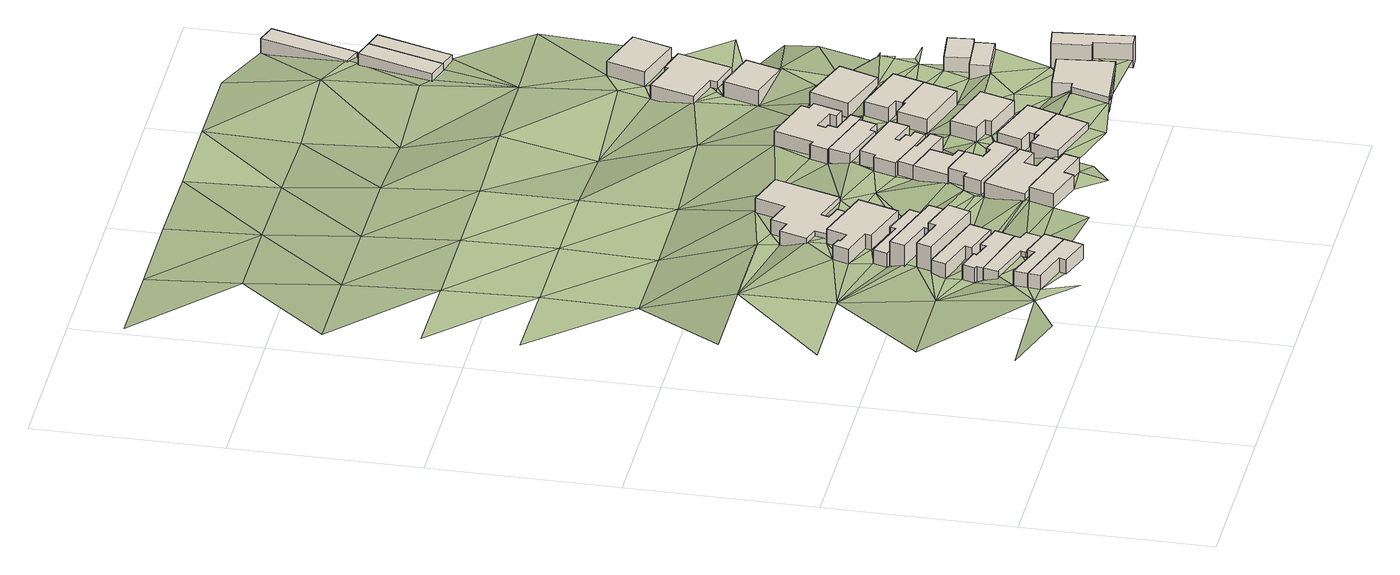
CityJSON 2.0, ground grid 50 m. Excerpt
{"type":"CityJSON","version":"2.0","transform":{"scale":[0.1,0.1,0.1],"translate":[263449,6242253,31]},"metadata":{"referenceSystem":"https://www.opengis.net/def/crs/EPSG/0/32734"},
"CityObjects":{
"building1":{"type":"Building","attributes":{"address":"Milan Street Walmer Estate Cape Town","building":"house","building:levels":1,"building_height":4.1,"plus_code":"4FRW3C8R+HFH","ground_height":52.7,"roof_height":56.8},"geometry":[{"type":"Solid","lod":"1","boundaries":[[[[0,1,2,3]],[[1,4,5,2]],[[4,6,7,5]],[[6,8,9,7]],[[8,10,11,9]],[[10,0,3,11]],[[3,2,5,7,9,11]],[[10,8,6,4,1,0]]]]}]},
"building2":{"type":"Building","attributes":{"address":"Milan Street Walmer Estate Cape Town","building":"house","building:levels":1,"building_height":4.1,"plus_code":"4FRW3C8R+HGM","ground_height":52.7,"roof_height":56.8},"geometry":[{"type":"Solid","lod":"1","boundaries":[[[[1,12,13,2]],[[12,14,15,13]],[[14,16,17,15]],[[16,18,19,17]],[[18,4,5,19]],[[4,1,2,5]],[[2,13,15,17,19,5]],[[4,18,16,14,12,1]]]]}]},
"building3":{"type":"Building","attributes":{"address":"Milan Street Walmer Estate Cape Town","building":"house","building:levels":1,"building_height":4.1,"plus_code":"4FRW3C8R+JG7","ground_height":49.85,"roof_height":53.95},"geometry":[{"type":"Solid","lod":"1","boundaries":[[[[20,21,22,23]],[[21,24,25,22]],[[24,26,27,25]],[[26,28,29,27]],[[28,30,31,29]],[[30,32,33,31]],[[32,34,35,33]],[[34,20,23,35]],[[23,22,25,27,29,31,33,35]],[[34,32,30,28,26,24,21,20]]]]}]},
"building4":{"type":"Building","attributes":{"address":"Milan Street Walmer Estate Cape Town","building":"house","building:levels":1,"building_height":4.1,"plus_code":"4FRW3C8R+JGM","ground_height":49.85,"roof_height":53.95},"geometry":[{"type":"Solid","lod":"1","boundaries":[[[[21,20,23,22]],[[20,36,37,23]],[[36,38,39,37]],[[38,40,41,39]],[[40,42,43,41]],[[42,44,45,43]],[[44,46,47,45]],[[46,48,49,47]],[[48,50,51,49]],[[50,21,22,51]],[[22,23,37,39,41,43,45,47,49,51]],[[50,48,46,44,42,40,38,36,20,21]]]]}]},
"building5":{"type":"Building","attributes":{"address":"16 Milan Street Walmer Estate Cape Town","building":"house","building:levels":1,"building_height":4.1,"plus_code":"4FRW3C8R+MG7","ground_height":49.85,"roof_height":53.95},"geometry":[{"type":"Solid","lod":"1","boundaries":[[[[52,53,54,55]],[[53,56,57,54]],[[56,58,59,57]],[[58,60,61,59]],[[60,62,63,61]],[[62,52,55,63]],[[55,54,57,59,61,63]],[[62,60,58,56,53,52]]]]}]},
"building6":{"type":"Building","attributes":{"address":"14 Milan Street Walmer Estate Cape Town","building":"house","building:levels":2,"building_height":6.9,"plus_code":"4FRW3C8R+MGH","ground_height":50.79,"roof_height":57.69},"geometry":[{"type":"Solid","lod":"1","boundaries":[[[[64,65,66,67]],[[65,68,69,66]],[[68,70,71,69]],[[70,72,73,71]],[[72,74,75,73]],[[74,64,67,75]],[[67,66,69,71,73,75]],[[74,72,70,68,65,64]]]]}]},
"building7":{"type":"Building","attributes":{"address":"12 Milan Street Walmer Estate Cape Town","building":"house","building:levels":2,"building_height":6.9,"plus_code":"4FRW3C8R+PG4","ground_height":49.17,"roof_height":56.07},"geometry":[{"type":"Solid","lod":"1","boundaries":[[[[76,77,78,79]],[[77,80,81,78]],[[80,82,83,81]],[[82,84,85,83]],[[84,86,87,85]],[[86,76,79,87]],[[79,78,81,83,85,87]],[[86,84,82,80,77,76]]]]}]},
"building8":{"type":"Building","attributes":{"address":"10 Milan Street Walmer Estate Cape Town","building":"house","building:levels":1,"building_height":4.1,"plus_code":"4FRW3C8R+PH7","ground_height":49.17,"roof_height":53.27},"geometry":[{"type":"Solid","lod":"1","boundaries":[[[[76,86,88,89]],[[86,90,91,88]],[[90,92,93,91]],[[92,94,95,93]],[[94,96,97,95]],[[96,98,99,97]],[[98,76,89,99]],[[89,88,91,93,95,97,99]],[[98,96,94,92,90,86,76]]]]}]},
"building9":{"type":"Building","attributes":{"address":"8 Milan Street Woodstock Cape Town","building":"house","building:levels":1,"building_height":4.1,"plus_code":"4FRW3C8R+QH2","ground_height":49.17,"roof_height":53.27},"geometry":[{"type":"Solid","lod":"1","boundaries":[[[[100,101,102,103]],[[101,104,105,102]],[[104,106,107,105]],[[106,108,109,107]],[[108,110,111,109]],[[110,112,113,111]],[[112,114,115,113]],[[114,116,117,115]],[[116,118,119,117]],[[118,100,103,119]],[[103,102,105,107,109,111,113,115,117,119]],[[118,116,114,112,110,108,106,104,101,100]]]]}]},
"building10":{"type":"Building","attributes":{"address":"21 Milan Street Walmer Estate Cape Town","building":"house","building:levels":1,"building_height":4.1,"plus_code":"4FRW3C8R+JJ5","ground_height":54.05,"roof_height":58.15},"geometry":[{"type":"Solid","lod":"1","boundaries":[[[[120,121,122,123]],[[121,124,125,122]],[[124,126,127,125]],[[126,128,129,127]],[[128,130,131,129]],[[130,120,123,131]],[[123,122,125,127,129,131]],[[130,128,126,124,121,120]]]]}]},
"building11":{"type":"Building","attributes":{"address":"6 Milan Street Walmer Estate Cape Town","building":"house","building:levels":1,"building_height":4.1,"plus_code":"4FRW3C8R+RH8","ground_height":46.13,"roof_height":50.23},"geometry":[{"type":"Solid","lod":"1","boundaries":[[[[132,133,134,135]],[[133,136,137,134]],[[136,138,139,137]],[[138,140,141,139]],[[140,142,143,141]],[[142,144,145,143]],[[144,146,147,145]],[[146,148,149,147]],[[148,150,151,149]],[[150,152,153,151]],[[152,154,155,153]],[[154,156,157,155]],[[156,158,159,157]],[[158,132,135,159]],[[135,134,137,139,141,143,145,147,149,151,153,155,157,159]],[[158,156,154,152,150,148,146,144,142,140,138,136,133,132]]]]}]},
"building12":{"type":"Building","attributes":{"address":"19 Milan Street Walmer Estate Cape Town","building":"house","building:levels":1,"building_height":4.1,"plus_code":"4FRW3C8R+JMJ","ground_height":51.36,"roof_height":55.46},"geometry":[{"type":"Solid","lod":"1","boundaries":[[[[160,161,162,163]],[[161,164,165,162]],[[164,166,167,165]],[[166,168,169,167]],[[168,170,171,169]],[[170,172,173,171]],[[172,174,175,173]],[[174,160,163,175]],[[163,162,165,167,169,171,173,175]],[[174,172,170,168,166,164,161,160]]]]}]},
"building13":{"type":"Building","attributes":{"address":"17 Milan Street Walmer Estate Cape Town","building":"house","building:levels":1,"building_height":4.1,"plus_code":"4FRW3C8R+MMF","ground_height":51.36,"roof_height":55.46},"geometry":[{"type":"Solid","lod":"1","boundaries":[[[[176,177,178,179]],[[177,180,181,178]],[[180,182,183,181]],[[182,184,185,183]],[[184,186,187,185]],[[186,188,189,187]],[[188,190,191,189]],[[190,192,193,191]],[[192,194,195,193]],[[194,176,179,195]],[[179,178,181,183,185,187,189,191,193,195]],[[194,192,190,188,186,184,182,180,177,176]]]]}]},
"building14":{"type":"Building","attributes":{"address":"15 Milan Street Walmer Estate Cape Town","building":"house","building:levels":1,"building_height":4.1,"plus_code":"4FRW3C8R+PM9","ground_height":49.31,"roof_height":53.41},"geometry":[{"type":"Solid","lod":"1","boundaries":[[[[196,197,198,199]],[[197,200,201,198]],[[200,202,203,201]],[[202,204,205,203]],[[204,206,207,205]],[[206,208,209,207]],[[208,196,199,209]],[[199,198,201,203,205,207,209]],[[208,206,204,202,200,197,196]]]]}]},
"building15":{"type":"Building","attributes":{"address":"13 Milan Street Walmer Estate Cape Town","building":"house","building:levels":1,"building_height":4.1,"plus_code":"4FRW3C8R+PPF","ground_height":49.31,"roof_height":53.41},"geometry":[{"type":"Solid","lod":"1","boundaries":[[[[196,208,209,199]],[[208,210,211,209]],[[210,212,213,211]],[[212,214,215,213]],[[214,216,217,215]],[[216,218,219,217]],[[218,196,199,219]],[[199,209,211,213,215,217,219]],[[218,216,214,212,210,208,196]]]]}]},
"building16":{"type":"Building","attributes":{"address":"68 Ravenscraig Road Walmer Estate Cape Town","building":"house","building:levels":1,"building_height":4.1,"plus_code":"4FRW3C8R+JQ6","ground_height":51.64,"roof_height":55.74},"geometry":[{"type":"Solid","lod":"1","boundaries":[[[[220,221,222,223]],[[221,224,225,222]],[[224,226,227,225]],[[226,228,229,227]],[[228,230,231,229]],[[230,220,223,231]],[[223,222,225,227,229,231]],[[230,228,226,224,221,220]]]]}]},
"building17":{"type":"Building","attributes":{"address":"9 Milan Street Walmer Estate Cape Town","building":"house","building:levels":1,"building_height":4.1,"plus_code":"4FRW3C8R+QP8","ground_height":49.31,"roof_height":53.41},"geometry":[{"type":"Solid","lod":"1","boundaries":[[[[218,216,217,219]],[[216,232,233,217]],[[232,234,235,233]],[[234,236,237,235]],[[236,238,239,237]],[[238,240,241,239]],[[240,242,243,241]],[[242,244,245,243]],[[244,246,247,245]],[[246,248,249,247]],[[248,250,251,249]],[[250,252,253,251]],[[252,254,255,253]],[[254,218,219,255]],[[219,217,233,235,237,239,241,243,245,247,249,251,253,255]],[[254,252,250,248,246,244,242,240,238,236,234,232,216,218]]]]}]},
"building18":{"type":"Building","attributes":{"address":"66 Ravenscraig Road Walmer Estate Cape Town","building":"house","building:levels":1,"building_height":4.1,"plus_code":"4FRW3C8R+JQV","ground_height":51.64,"roof_height":55.74},"geometry":[{"type":"Solid","lod":"1","boundaries":[[[[220,256,257,223]],[[256,258,259,257]],[[258,260,261,259]],[[260,262,263,261]],[[262,221,222,263]],[[221,220,223,222]],[[223,257,259,261,263,222]],[[221,262,260,258,256,220]]]]}]},
"building19":{"type":"Building","attributes":{"address":"7 Milan Street Walmer Estate Cape Town","building":"house","building:levels":1,"building_height":4.1,"plus_code":"4FRW3C8R+QPX","ground_height":47.91,"roof_height":52.01},"geometry":[{"type":"Solid","lod":"1","boundaries":[[[[264,265,266,267]],[[265,268,269,266]],[[268,270,271,269]],[[270,272,273,271]],[[272,274,275,273]],[[274,264,267,275]],[[267,266,269,271,273,275]],[[274,272,270,268,265,264]]]]}]},
"building20":{"type":"Building","attributes":{"address":"64 Ravenscraig Road Walmer Estate Cape Town","building":"house","building:levels":1,"building_height":4.1,"plus_code":"4FRW3C8R+MQQ","ground_height":51.64,"roof_height":55.74},"geometry":[{"type":"Solid","lod":"1","boundaries":[[[[276,277,278,279]],[[277,280,281,278]],[[280,282,283,281]],[[282,284,285,283]],[[284,286,287,285]],[[286,276,279,287]],[[279,278,281,283,285,287]],[[286,284,282,280,277,276]]]]}]},
"building21":{"type":"Building","attributes":{"address":"5 Milan Street Walmer Estate Cape Town","building":"house","building:levels":1,"building_height":4.1,"plus_code":"4FRW3C8R+RQM","ground_height":47.91,"roof_height":52.01},"geometry":[{"type":"Solid","lod":"1","boundaries":[[[[264,274,275,267]],[[274,288,289,275]],[[288,290,291,289]],[[290,292,293,291]],[[292,294,295,293]],[[294,296,297,295]],[[296,298,299,297]],[[298,300,301,299]],[[300,302,303,301]],[[302,304,305,303]],[[304,306,307,305]],[[306,308,309,307]],[[308,310,311,309]],[[310,312,313,311]],[[312,314,315,313]],[[314,316,317,315]],[[316,318,319,317]],[[318,264,267,319]],[[267,275,289,291,293,295,297,299,301,303,305,307,309,311,313,315,317,319]],[[318,316,314,312,310,308,306,304,302,300,298,296,294,292,290,288,274,264]]]]}]},
"building22":{"type":"Building","attributes":{"address":"62 Ravenscraig Road Walmer Estate Cape Town","building":"house","building:levels":1,"building_height":4.1,"plus_code":"4FRW3C8R+PRM","ground_height":49.87,"roof_height":53.97},"geometry":[{"type":"Solid","lod":"1","boundaries":[[[[320,321,322,323]],[[321,324,325,322]],[[324,326,327,325]],[[326,328,329,327]],[[328,330,331,329]],[[330,320,323,331]],[[323,322,325,327,329,331]],[[330,328,326,324,321,320]]]]}]},
"building23":{"type":"Building","attributes":{"address":"51 Lever Street Walmer Estate Cape Town","building":"house","building:levels":1,"building_height":4.1,"plus_code":"4FRW3C8R+HVW","ground_height":51.94,"roof_height":56.04},"geometry":[{"type":"Solid","lod":"1","boundaries":[[[[332,333,334,335]],[[333,336,337,334]],[[336,338,339,337]],[[338,340,341,339]],[[340,342,343,341]],[[342,332,335,343]],[[335,334,337,339,341,343]],[[342,340,338,336,333,332]]]]}]},
"building24":{"type":"Building","attributes":{"address":"60 Ravenscraig Road Walmer Estate Cape Town","building":"house","building:levels":1,"building_height":4.1,"plus_code":"4FRW3C8R+QRG","ground_height":49.87,"roof_height":53.97},"geometry":[{"type":"Solid","lod":"1","boundaries":[[[[321,320,323,322]],[[320,344,345,323]],[[344,346,347,345]],[[346,348,349,347]],[[348,350,351,349]],[[350,321,322,351]],[[322,323,345,347,349,351]],[[350,348,346,344,320,321]]]]}]},
"building25":{"type":"Building","attributes":{"address":"3 Chester Road Walmer Estate Cape Town","building":"house","building:levels":1,"building_height":4.1,"plus_code":"4FRW3C8R+RR9","ground_height":47.91,"roof_height":52.01},"geometry":[{"type":"Solid","lod":"1","boundaries":[[[[352,353,354,355]],[[353,356,357,354]],[[356,358,359,357]],[[358,352,355,359]],[[355,354,357,359]],[[358,356,353,352]]]]}]},
"building26":{"type":"Building","attributes":{"address":"49 Lever Street Walmer Estate Cape Town","building":"house","building:levels":2,"building_height":6.9,"plus_code":"4FRW3C8R+JWG","ground_height":52.29,"roof_height":59.19},"geometry":[{"type":"Solid","lod":"1","boundaries":[[[[360,361,362,363]],[[361,364,365,362]],[[364,366,367,365]],[[366,368,369,367]],[[368,370,371,369]],[[370,360,363,371]],[[363,362,365,367,369,371]],[[370,368,366,364,361,360]]]]}]},
"building27":{"type":"Building","attributes":{"address":"57 Ravenscraig Road Walmer Estate Cape Town","building":"house","building:levels":1,"building_height":4.1,"plus_code":"4FRW3C8R+PW3","ground_height":49.82,"roof_height":53.92},"geometry":[{"type":"Solid","lod":"1","boundaries":[[[[372,373,374,375]],[[373,376,377,374]],[[376,378,379,377]],[[378,380,381,379]],[[380,372,375,381]],[[375,374,377,379,381]],[[380,378,376,373,372]]]]}]},
"building28":{"type":"Building","attributes":{"address":"55 Ravenscraig Road Walmer Estate Cape Town","building":"house","building:levels":1,"building_height":4.1,"plus_code":"4FRW3C8R+PWG","ground_height":49.82,"roof_height":53.92},"geometry":[{"type":"Solid","lod":"1","boundaries":[[[[382,383,384,385]],[[383,372,375,384]],[[372,380,381,375]],[[380,386,387,381]],[[386,388,389,387]],[[388,382,385,389]],[[385,384,375,381,387,389]],[[388,386,380,372,383,382]]]]}]},
"building29":{"type":"Building","attributes":{"address":"58 Ravenscraig Road Walmer Estate Cape Town","building":"house","building:levels":1,"building_height":4.1,"plus_code":"4FRW3C8R+WV4","ground_height":44.05,"roof_height":48.15},"geometry":[{"type":"Solid","lod":"1","boundaries":[[[[390,391,392,393]],[[391,394,395,392]],[[394,396,397,395]],[[396,390,393,397]],[[393,392,395,397]],[[396,394,391,390]]]]}]},
"building30":{"type":"Building","attributes":{"address":"56 Ravenscraig Road Walmer Estate Cape Town","building":"house","building:levels":1,"building_height":4.1,"plus_code":"4FRW3C8R+XV8","ground_height":41.52,"roof_height":45.62},"geometry":[{"type":"Solid","lod":"1","boundaries":[[[[398,399,400,401]],[[399,402,403,400]],[[402,404,405,403]],[[404,406,407,405]],[[406,408,409,407]],[[408,410,411,409]],[[410,412,413,411]],[[412,398,401,413]],[[401,400,403,405,407,409,411,413]],[[412,410,408,406,404,402,399,398]]]]}]},
"building31":{"type":"Building","attributes":{"address":"54 Ravenscraig Road Walmer Estate Cape Town","building":"house","building:levels":1,"building_height":4.1,"plus_code":"4FRW3C9R+2W7","ground_height":41.52,"roof_height":45.62},"geometry":[{"type":"Solid","lod":"1","boundaries":[[[[414,415,416,417]],[[415,418,419,416]],[[418,420,421,419]],[[420,414,417,421]],[[417,416,419,421]],[[420,418,415,414]]]]}]},
"building32":{"type":"Building","attributes":{"address":"18 High Street Woodstock Cape Town","building":"house","building:levels":1,"building_height":4.1,"plus_code":"4FRW3C9R+6WF","ground_height":34.87,"roof_height":38.97},"geometry":[{"type":"Solid","lod":"1","boundaries":[[[[422,423,424,425]],[[423,426,427,424]],[[426,428,429,427]],[[428,422,425,429]],[[425,424,427,429]],[[428,426,423,422]]]]}]},
"building33":{"type":"Building","attributes":{"address":"16 High Street Woodstock Cape Town","building":"house","building:levels":1,"building_height":4.1,"plus_code":"4FRW3C9R+6WG","ground_height":34.87,"roof_height":38.97},"geometry":[{"type":"Solid","lod":"1","boundaries":[[[[423,422,425,424]],[[422,430,431,425]],[[430,432,433,431]],[[432,423,424,433]],[[424,425,431,433]],[[432,430,422,423]]]]}]},
"building34":{"type":"Building","attributes":{"address":"40 Upper Warwick Street Woodstock Cape Town","building":"house","building:levels":1,"building_height":4.1,"plus_code":"4FRW3C9R+8W9","ground_height":31.88,"roof_height":35.98},"geometry":[{"type":"Solid","lod":"1","boundaries":[[[[434,435,436,437]],[[435,438,439,436]],[[438,440,441,439]],[[440,434,437,441]],[[437,436,439,441]],[[440,438,435,434]]]]}]},
"terrain1":{"type":"TINRelief","geometry":[{"type":"CompositeSurface","lod":"1","boundaries":[[[442,443,444]],[[442,445,446]],[[447,446,445]],[[448,6,442]],[[442,6,4]],[[18,442,4]],[[442,18,445]],[[449,450,447]],[[18,48,445]],[[451,6,452]],[[453,48,18]],[[18,454,453]],[[46,445,48]],[[53,445,46]],[[455,454,18]],[[453,21,48]],[[447,445,70]],[[445,53,72]],[[50,48,21]],[[456,449,457]],[[445,72,70]],[[458,453,454]],[[459,53,46]],[[70,460,447]],[[454,461,458]],[[447,460,98]],[[454,462,461]],[[459,463,53]],[[449,447,110]],[[447,98,96]],[[459,464,465]],[[96,112,447]],[[466,459,465]],[[459,466,463]],[[110,447,112]],[[461,462,467]],[[468,457,469]],[[460,76,98]],[[462,470,467]],[[466,465,471]],[[70,65,460]],[[471,472,466]],[[68,65,70]],[[473,467,470]],[[460,65,474]],[[475,476,477]],[[112,96,116]],[[110,478,449]],[[472,471,479]],[[479,475,477]],[[449,480,457]],[[481,469,482]],[[116,114,112]],[[96,94,116]],[[108,106,104]],[[467,120,477]],[[110,108,101]],[[144,449,478]],[[108,104,101]],[[120,467,473]],[[110,101,478]],[[116,94,92]],[[130,479,477]],[[449,144,480]],[[472,479,483]],[[469,457,484]],[[74,472,483]],[[118,116,92]],[[485,482,486]],[[120,130,477]],[[487,478,101]],[[478,487,488]],[[484,457,480]],[[483,479,130]],[[90,118,92]],[[74,160,64]],[[101,489,487]],[[490,485,486]],[[74,483,160]],[[491,492,64]],[[482,469,493]],[[140,480,144]],[[144,142,140]],[[487,489,494]],[[90,492,180]],[[493,469,484]],[[491,64,160]],[[118,90,495]],[[496,497,498]],[[499,483,130]],[[492,491,180]],[[140,500,480]],[[497,494,489]],[[500,484,480]],[[501,486,482]],[[118,495,489]],[[490,502,503]],[[126,124,121]],[[182,491,160]],[[498,497,504]],[[504,497,489]],[[121,505,126]],[[90,180,176]],[[500,140,506]],[[491,182,180]],[[482,493,501]],[[495,90,176]],[[483,499,507]],[[504,489,495]],[[126,505,508]],[[160,509,182]],[[177,176,180]],[[510,126,508]],[[126,510,499]],[[493,484,511]],[[507,499,510]],[[490,486,512]],[[513,170,514]],[[500,511,484]],[[486,501,515]],[[495,176,196]],[[504,495,252]],[[516,507,510]],[[517,182,509]],[[513,518,170]],[[513,507,516]],[[254,495,196]],[[516,518,513]],[[490,512,502]],[[252,495,254]],[[512,486,515]],[[516,226,518]],[[511,500,519]],[[218,254,196]],[[520,521,522]],[[521,520,523]],[[518,226,509]],[[318,519,504]],[[252,524,504]],[[516,510,525]],[[526,501,493]],[[226,517,509]],[[527,522,521]],[[318,504,524]],[[226,260,517]],[[527,521,528]],[[528,517,260]],[[511,526,493]],[[529,530,531]],[[260,226,221]],[[252,250,532]],[[221,226,224]],[[516,525,533]],[[260,258,528]],[[524,252,532]],[[527,528,280]],[[527,280,531]],[[262,260,221]],[[534,529,531]],[[535,528,258]],[[515,501,536]],[[519,318,316]],[[535,280,528]],[[512,537,502]],[[531,280,534]],[[511,519,312]],[[538,539,540]],[[264,318,524]],[[535,258,284]],[[532,541,524]],[[536,501,526]],[[538,540,542]],[[284,280,535]],[[316,312,519]],[[543,544,545]],[[277,534,280]],[[280,284,282]],[[542,534,277]],[[546,547,544]],[[547,538,542]],[[548,533,525]],[[545,544,549]],[[550,284,258]],[[532,551,541]],[[544,547,549]],[[542,328,547]],[[542,277,328]],[[312,316,314]],[[552,533,548]],[[328,549,547]],[[511,553,526]],[[515,554,512]],[[536,555,515]],[[550,556,284]],[[511,312,553]],[[541,557,558]],[[557,541,551]],[[549,328,326]],[[326,551,549]],[[277,559,328]],[[550,552,560]],[[298,296,294]],[[548,560,552]],[[551,348,557]],[[554,515,555]],[[302,294,292]],[[326,348,551]],[[561,562,557]],[[561,557,348]],[[300,298,294]],[[563,536,526]],[[564,537,512]],[[292,290,302]],[[333,556,550]],[[294,302,300]],[[348,326,321]],[[324,321,326]],[[550,560,333]],[[348,346,561]],[[559,565,328]],[[561,346,290]],[[302,290,304]],[[348,321,566]],[[553,563,526]],[[310,553,312]],[[304,290,346]],[[556,567,559]],[[567,556,333]],[[568,548,569]],[[333,560,570]],[[554,564,512]],[[346,356,304]],[[304,356,306]],[[536,571,555]],[[310,308,306]],[[356,572,306]],[[563,571,536]],[[310,306,572]],[[565,559,573]],[[559,567,573]],[[356,346,574]],[[567,333,332]],[[568,569,575]],[[310,396,553]],[[576,565,577]],[[346,578,574]],[[310,572,396]],[[563,553,579]],[[332,361,567]],[[578,576,580]],[[573,577,565]],[[567,361,573]],[[554,555,581]],[[332,568,582]],[[568,575,583]],[[571,584,555]],[[583,582,568]],[[580,576,585]],[[579,553,396]],[[332,582,361]],[[585,576,577]],[[572,586,396]],[[578,580,587]],[[572,588,586]],[[581,555,584]],[[587,574,578]],[[577,589,585]],[[590,573,361]],[[587,580,585]],[[591,571,563]],[[579,406,563]],[[564,554,592]],[[396,394,579]],[[396,586,593]],[[574,594,588]],[[587,595,574]],[[593,586,588]],[[585,382,587]],[[406,591,563]],[[596,579,394]],[[574,595,594]],[[592,554,581]],[[597,579,596]],[[596,394,598]],[[571,599,584]],[[587,600,595]],[[597,596,598]],[[594,601,588]],[[587,602,600]],[[394,391,598]],[[603,594,595]],[[591,599,571]],[[604,593,588]],[[594,605,601]],[[588,601,604]],[[406,420,591]],[[391,606,598]],[[406,404,420]],[[420,404,402]],[[593,607,391]],[[418,591,420]],[[608,581,584]],[[599,609,584]],[[599,591,418]],[[604,607,593]],[[610,420,402]],[[606,391,611]],[[581,608,592]],[[402,612,610]],[[608,584,609]],[[606,611,612]],[[613,609,599]],[[613,599,614]],[[418,615,599]],[[616,614,599]],[[617,592,608]],[[418,618,615]],[[619,609,613]],[[616,599,615]],[[609,619,608]],[[620,608,619]],[[621,620,619]],[[617,608,438]],[[608,620,438]],[[423,621,619]],[[622,621,423]]]}]}
},
"vertices":[
[475,27,217],[491,79,217],[491,79,258],[475,27,258],[310,135,217],[310,135,258],[306,101,217],[306,101,258],[399,73,217],[399,73,258],[393,54,217],[393,54,258],
[507,131,217],[507,131,258],[421,158,217],[421,158,258],[416,138,217],[416,138,258],[314,172,217],[314,172,258],
[530,211,188],[361,258,188],[361,258,230],[530,211,230],[351,218,188],[351,218,230],[460,182,188],[460,182,230],[455,169,188],[455,169,230],[541,145,188],[541,145,230],[553,187,188],[553,187,230],[525,196,188],[525,196,230],
[546,263,188],[546,263,230],[473,287,188],[473,287,230],[468,271,188],[468,271,230],[422,286,188],[422,286,230],[425,294,188],[425,294,230],[367,311,188],[367,311,230],[356,278,188],[356,278,230],[365,275,188],[365,275,230],
[375,391,188],[362,352,188],[362,352,230],[375,391,230],[457,322,188],[457,322,230],[452,305,188],[452,305,230],[547,275,188],[547,275,230],[565,331,188],[565,331,230],
[586,390,198],[488,421,198],[488,421,267],[586,390,267],[482,401,198],[482,401,267],[387,431,198],[387,431,267],[375,391,198],[375,391,267],[565,331,198],[565,331,267],
[409,503,182],[396,462,182],[396,462,251],[409,503,251],[491,432,182],[491,432,251],[488,421,182],[488,421,251],[586,390,182],[586,390,251],[602,442,182],[602,442,251],
[602,442,223],[409,503,223],[618,494,182],[618,494,223],[524,525,182],[524,525,223],[520,510,182],[520,510,223],[409,545,182],[409,545,223],[397,507,182],[397,507,223],
[641,627,182],[484,677,182],[484,677,223],[641,627,223],[467,623,182],[467,623,223],[435,633,182],[435,633,223],[437,639,182],[437,639,223],[411,647,182],[411,647,223],[397,604,182],[397,604,223],[479,578,182],[479,578,223],[474,563,182],[474,563,223],[607,521,182],[607,521,223],
[682,142,230],[782,112,230],[782,112,271],[682,142,271],[791,138,230],[791,138,271],[868,115,230],[868,115,271],[880,156,230],[880,156,271],[704,209,230],[704,209,271],
[696,685,151],[751,859,151],[751,859,192],[696,685,192],[651,890,151],[651,890,192],[626,810,151],[626,810,192],[555,832,151],[555,832,192],[541,789,151],[541,789,192],[505,800,151],[505,800,192],[482,727,151],[482,727,192],[522,714,151],[522,714,192],[512,681,151],[512,681,192],[626,646,151],[626,646,192],[637,680,151],[637,680,192],[596,693,151],[596,693,192],[603,714,151],[603,714,192],
[746,331,204],[711,222,204],[711,222,245],[746,331,245],[888,168,204],[888,168,245],[899,204,204],[899,204,245],[852,219,204],[852,219,245],[863,253,204],[863,253,245],[913,238,204],[913,238,245],[924,276,204],[924,276,245],
[800,432,204],[785,382,204],[785,382,245],[800,432,245],[768,387,204],[768,387,245],[753,339,204],[753,339,245],[931,285,204],[931,285,245],[950,346,204],[950,346,245],[912,358,204],[912,358,245],[909,347,204],[909,347,245],[873,358,204],[873,358,245],[887,406,204],[887,406,245],
[830,527,183],[800,432,183],[800,432,224],[830,527,224],[887,406,183],[887,406,224],[915,397,183],[915,397,224],[926,431,183],[926,431,224],[898,440,183],[898,440,224],[916,500,183],[916,500,224],
[980,481,183],[980,481,224],[991,515,183],[991,515,224],[925,536,183],[925,536,224],[927,542,183],[927,542,224],[844,569,183],[844,569,224],
[1109,219,206],[1000,255,206],[1000,255,247],[1109,219,247],[997,242,206],[997,242,247],[957,255,206],[957,255,247],[933,180,206],[933,180,247],[1079,134,206],[1079,134,247],
[985,527,183],[985,527,224],[993,555,183],[993,555,224],[971,561,183],[971,561,224],[975,574,183],[975,574,224],[945,583,183],[945,583,224],[948,595,183],[948,595,224],[1017,574,183],[1017,574,224],[1032,626,183],[1032,626,224],[876,671,183],[876,671,224],[863,628,183],[863,628,224],[852,631,183],[852,631,224],[834,571,183],[834,571,224],
[1136,298,206],[1136,298,247],[991,346,206],[991,346,247],[969,280,206],[969,280,247],[1004,268,206],[1004,268,247],
[895,753,169],[877,695,169],[877,695,210],[895,753,210],[999,656,169],[999,656,210],[1003,669,169],[1003,669,210],[1034,659,169],[1034,659,210],[1048,705,169],[1048,705,210],
[1179,425,206],[1025,472,206],[1025,472,247],[1179,425,247],[1003,400,206],[1003,400,247],[1045,387,206],[1045,387,247],[1039,369,206],[1039,369,247],[1151,335,206],[1151,335,247],
[1058,702,169],[1058,702,210],[1067,731,169],[1067,731,210],[999,752,169],[999,752,210],[1006,776,169],[1006,776,210],[994,780,169],[994,780,210],[1001,801,169],[1001,801,210],[1060,782,169],[1060,782,210],[1055,764,169],[1055,764,210],[1080,756,169],[1080,756,210],[1104,832,169],[1104,832,210],[1081,839,169],[1081,839,210],[1088,860,169],[1088,860,210],[952,902,169],[952,902,210],[919,797,169],[919,797,210],[904,802,169],[904,802,210],[889,754,169],[889,754,210],
[1225,577,189],[1117,609,189],[1117,609,230],[1225,577,230],[1115,603,189],[1115,603,230],[1072,615,189],[1072,615,230],[1048,534,189],[1048,534,230],[1198,489,189],[1198,489,230],
[1367,271,209],[1250,259,209],[1250,259,250],[1367,271,250],[1255,209,209],[1255,209,250],[1239,208,209],[1239,208,250],[1206,106,209],[1206,106,250],[1383,124,209],[1383,124,250],
[1251,660,189],[1251,660,230],[1104,705,189],[1104,705,230],[1083,640,189],[1083,640,230],[1122,628,189],[1122,628,230],
[1295,804,169],[1156,852,169],[1156,852,210],[1295,804,210],[1120,748,169],[1120,748,210],[1259,701,169],[1259,701,210],
[1439,296,213],[1384,288,213],[1384,288,282],[1439,296,282],[1395,186,213],[1395,186,282],[1410,188,213],[1410,188,282],[1421,87,213],[1421,87,282],[1462,90,213],[1462,90,282],
[1365,487,188],[1332,484,188],[1332,484,229],[1365,487,229],[1336,432,188],[1336,432,229],[1447,441,188],[1447,441,229],[1443,493,188],[1443,493,229],
[1387,556,188],[1358,553,188],[1358,553,229],[1387,556,229],[1459,496,188],[1459,496,229],[1452,563,188],[1452,563,229],
[1314,956,130],[1343,1049,130],[1343,1049,172],[1314,956,172],[1228,1084,130],[1228,1084,172],[1199,991,130],[1199,991,172],
[1344,1086,105],[1386,1229,105],[1386,1229,146],[1344,1086,146],[1314,1249,105],[1314,1249,146],[1312,1240,105],[1312,1240,146],[1221,1267,105],[1221,1267,146],[1187,1151,105],[1187,1151,146],[1272,1126,105],[1272,1126,146],[1267,1108,105],[1267,1108,146],
[1411,1252,105],[1444,1355,105],[1444,1355,146],[1411,1252,146],[1313,1396,105],[1313,1396,146],[1280,1293,105],[1280,1293,146],
[1335,1813,39],[1395,2013,39],[1395,2013,80],[1335,1813,80],[1342,2029,39],[1342,2029,80],[1280,1829,39],[1280,1829,80],
[1381,1799,39],[1381,1799,80],[1442,1999,39],[1442,1999,80],
[1400,2043,9],[1471,2273,9],[1471,2273,50],[1400,2043,50],[1417,2290,9],[1417,2290,50],[1352,2058,9],[1352,2058,50],
[249,105,217],[0,105,189],[137,39,217],[249,355,188],[0,355,186],[249,605,154],[346,9,217],[249,855,152],[0,605,149],[399,73,220],[393,54,220],[351,218,217],[421,158,220],[416,138,220],[0,855,151],[249,1105,82],[460,182,220],[425,294,198],[396,462,198],[455,169,220],[507,131,220],[457,322,198],[422,286,198],[468,271,198],[452,305,198],[541,145,220],[0,1355,93],[249,1355,85],[491,79,220],[473,287,198],[547,275,198],[654,47,230],[491,432,198],[530,211,220],[525,196,220],[553,187,220],[482,727,182],[546,263,198],[498,855,151],[0,1605,83],[249,1605,77],[711,222,230],[498,1105,76],[0,1855,66],[249,1855,64],[512,681,182],[522,714,182],[641,627,183],[249,2105,40],[747,355,204],[602,442,198],[498,1355,82],[626,646,183],[747,605,183],[596,693,182],[637,680,183],[603,714,182],[880,156,232],[651,890,155],[498,1605,77],[249,2355,24],[0,2355,27],[696,685,183],[842,36,230],[626,810,155],[888,168,232],[897,84,232],[924,276,206],[912,131,232],[747,1105,80],[498,2105,37],[899,204,232],[852,219,230],[498,1855,61],[933,180,232],[931,285,206],[913,238,206],[751,859,155],[873,358,206],[912,358,206],[887,406,206],[909,347,206],[877,695,189],[1066,85,232],[747,1355,77],[915,397,206],[950,346,206],[916,500,189],[898,440,206],[926,431,206],[876,671,189],[1079,134,232],[980,481,189],[997,355,206],[747,1605,76],[498,2355,25],[985,527,189],[927,542,189],[925,536,189],[999,656,189],[991,515,189],[945,583,189],[975,574,189],[948,595,189],[971,561,189],[993,555,189],[1206,106,237],[1017,574,189],[1136,298,209],[1032,626,189],[1109,219,232],[997,1105,119],[747,2105,28],[747,1855,56],[1151,335,209],[1034,659,189],[1003,669,189],[1179,425,209],[1239,208,237],[1058,702,189],[1048,705,189],[997,1355,45],[747,2355,18],[1198,489,190],[1122,628,190],[1246,355,209],[1383,124,240],[1246,105,237],[1255,209,237],[997,1605,90],[1156,852,177],[1336,432,209],[1259,701,190],[1421,87,240],[1225,577,190],[1332,484,190],[1251,660,190],[1187,1151,130],[1246,605,190],[997,2105,12],[1395,186,240],[1410,188,240],[997,1855,27],[1358,553,190],[1246,855,177],[1381,621,188],[1295,804,177],[1365,487,190],[1447,441,213],[1246,1355,105],[997,2355,18],[1314,956,177],[1402,724,188],[1396,684,188],[1246,1105,130],[1272,1126,130],[1267,1108,130],[1246,1605,86],[1401,634,188],[1413,740,163],[1461,628,188],[1405,685,188],[1457,888,163],[1414,725,188],[1344,1086,130],[1494,982,135],[1246,2105,51],[1246,1855,63],[1411,1252,117],[1495,1105,135],[1386,1229,135],[1280,1829,63],[1335,1813,63],[1495,1605,96],[1381,1799,68],[1246,2355,14],[1444,1355,117],[1342,2029,51],[1352,2058,51],[1400,2043,39],[1436,2032,39]
]}
